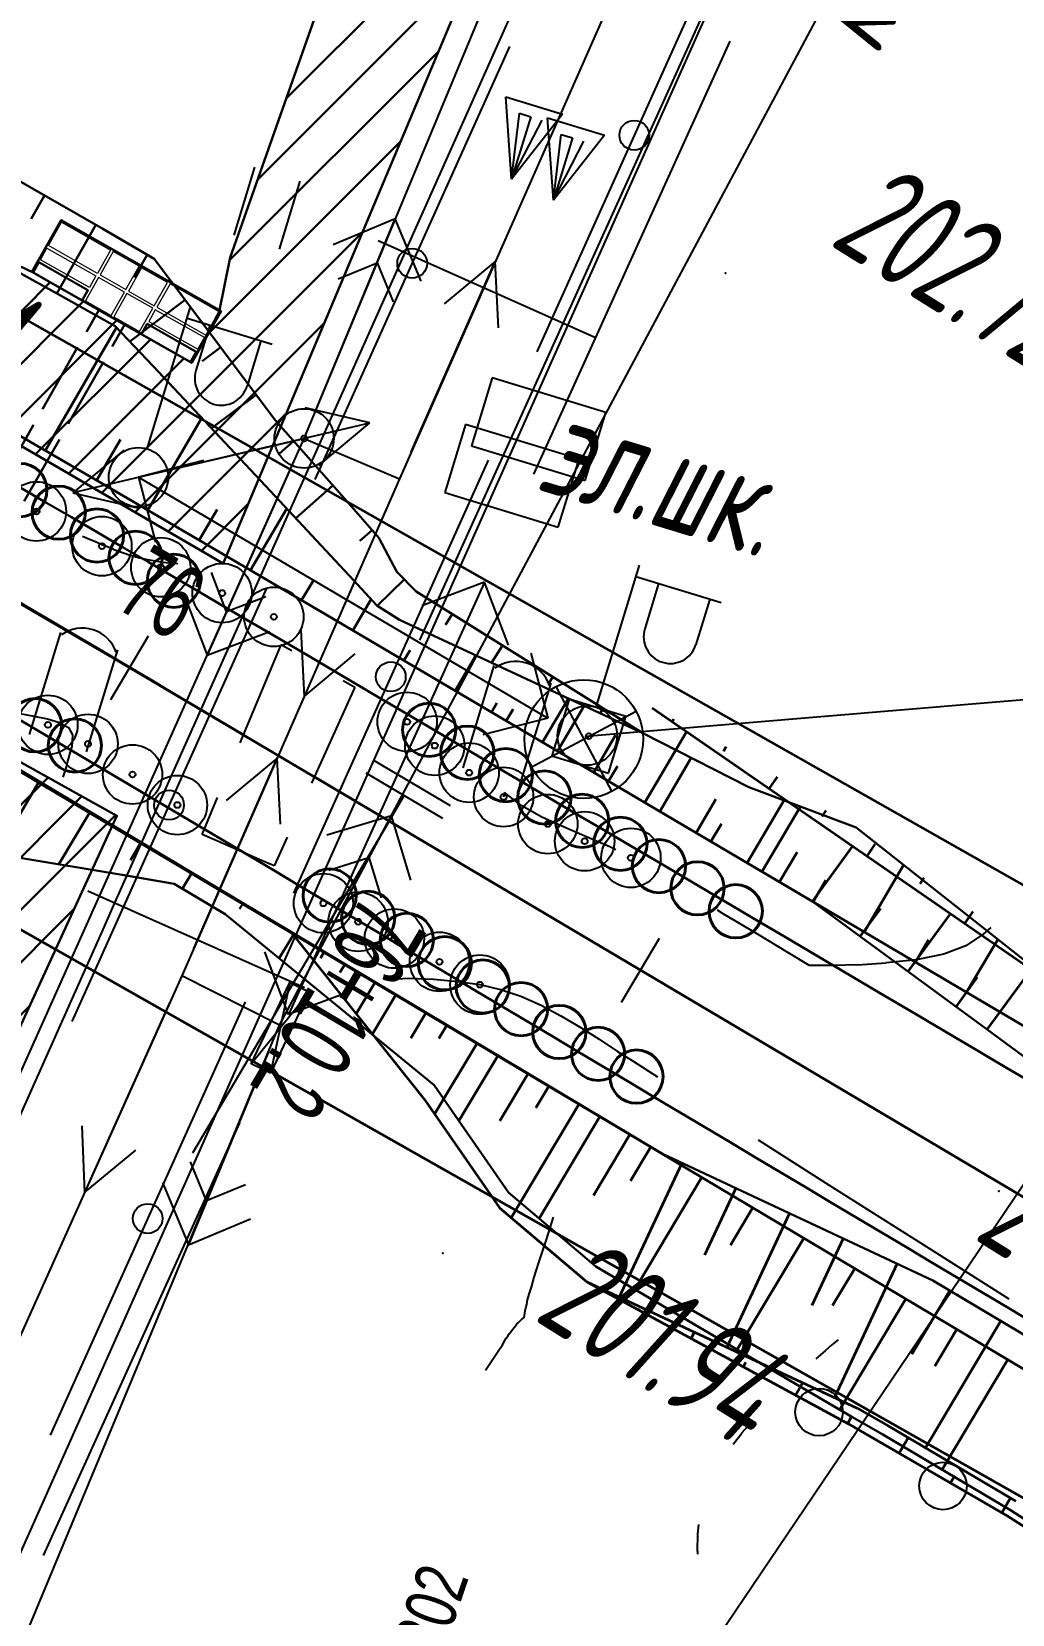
# Model space of a CAD drawing. Header units: millimetres. Extents: x -1799 to 6962, y -1020 to 4121.
# Drawn here: x 4453.5 to 4486.6, y 2920.2 to 2973.5 of the extents above; entities that cross this region are included whole.
import ezdxf

# ---------------------------------------------------------------- set-up
doc = ezdxf.new("R2010")
doc.units = ezdxf.units.MM
doc.linetypes.add('ACAD_ISO02W100', pattern=[15, 12, -3])
doc.linetypes.add('CONTI', pattern=[0])
for name, color, linetype, lineweight in [('10', 1, 'Continuous', 35), ('Георешетка', 80, 'Continuous', 30), ('КОПИЯ_ОСЬ_13_ОТКОСЫ', 7, 'Continuous', 30), ('КОПИЯ_ОСЬ_ГРАНИЦЫ_ПОЛОС', 7, 'Continuous', 30), ('Огражд-перила', 1, 'ограждение2', 40), ('ОСЬ_ВЕРХ_ПОКРЫТИЯ_ГРАНИЦЫ_ПОЛОС', 7, 'Continuous', 30), ('ОСЬ_ВЕРХ_ПОКРЫТИЯ_ОСЬ', 1, 'Continuous', 30), ('Ось_примыкания', 1, 'Continuous', 35), ('Трубы мет.', 7, 'ACAD_ISO02W100', 30)]:
    doc.layers.add(name, color=color, linetype=linetype, lineweight=lineweight)
for name, color, linetype in [('GOR_BDEFAULT', 212, 'CONTI'), ('NAD_MDEFAULT', 7, 'CONTI'), ('PI_OTDEFAULT', 172, 'CONTI'), ('PI_TTDEFAULT', 5, 'CONTI'), ('PLN_O', 7, 'CONTI'), ('SIT_LDEFAULT', 7, 'CONTI'), ('USLZNDEFAULT', 7, 'CONTI'), ('ZAPSKDEFAULT', 7, 'CONTI'), ('КОПИЯ_ОСЬ_ТАНГЕНСЫ', 1, 'Continuous'), ('ОСЬ_ВЕРХ_ПОКРЫТИЯ_ПИКЕТЫ', 1, 'Continuous'), ('ОСЬ_ВЕРХ_ПОКРЫТИЯ_РАЗБИВКА_КРИВ', 1, 'Continuous'), ('ОСЬ_ВЕРХ_ПОКРЫТИЯ_ТАНГЕНСЫ', 1, 'Continuous'), ('разметка', 7, 'Continuous')]:
    doc.layers.add(name, color=color, linetype=linetype)
doc.styles.add('eskd', font='spds.shx', dxfattribs={"width": 1.2, "oblique": 15})
doc.styles.add('SHRFT', font='TXT', dxfattribs={"width": 3.5})
doc.styles.get("Standard").update_dxf_attribs({"font": 'arial.ttf'})
doc.linetypes.add('ограждение2', pattern='A,0.25,-0.1,[132,ltypeshp.shx,S=0.1,R=0,X=-0.1,Y=0],-0.1,1', length=1.45)

# ---------------------------------------------------------------- blocks, each defined once
blk = doc.blocks.new('BL_2011')
at = {"color": 0}
for p, q in [((0, 0), (0, 2.4)), ((1.6, 0), (1.6, 2.4))]:
    blk.add_line(p, q, dxfattribs=at)
blk = doc.blocks.new('BL_26')
at = {"color": 0}
for radius in [1, 0.1]:
    blk.add_circle((0, 0), radius, dxfattribs=at)
blk = doc.blocks.new('BL_11')
at = {"color": 0}
for p, q in [((-1, 0), (-1, 3.6)), ((1, 0), (1, 3.6))]:
    blk.add_line(p, q, dxfattribs=at)
for centre in [(0, 3.2), (0, 1.6)]:
    blk.add_circle(centre, 0, dxfattribs=at)
blk.add_arc((0, 2.8), 1.2, 36, 143, dxfattribs=at)
blk = doc.blocks.new('BL_7')
at = {"color": 0}
for p, q in [((-1.4, 1.4), (1.4, -1.4)), ((-1.4, -1.4), (1.4, 1.4))]:
    blk.add_line(p, q, dxfattribs=at)
blk.add_circle((0, 0), 2, dxfattribs=at)
blk = doc.blocks.new('BL_27')
at = {"color": 0}
for p, q in [((1, 1), (-1, 1)), ((-1, 1), (-1, -1)), ((1, -1), (1, 1)), ((-1, -1), (1, -1))]:
    blk.add_line(p, q, dxfattribs=at)
blk.add_circle((0, 0), 0.1, dxfattribs=at)
blk = doc.blocks.new('BL_33')
at = {"color": 0}
for p, q in [((0, 1), (0, 6)), ((0, 5.6), (3, 5.6)), ((0.8, 5.6), (0.8, 4)), ((2.6, 5.6), (2.6, 4))]:
    blk.add_line(p, q, dxfattribs=at)
for radius in [1, 0]:
    blk.add_circle((0, 0), radius, dxfattribs=at)
blk.add_arc((1.7, 4), 0.9, 180, 0, dxfattribs=at)
blk = doc.blocks.new('BL_88')
at = {"color": 0}
for p, q in [((2, 1.2), (-2, 1.2)), ((-2, 1.2), (-2, -1.2)), ((2, -1.2), (2, 1.2)), ((-2, -1.2), (2, -1.2))]:
    blk.add_line(p, q, dxfattribs=at)
for centre in [(-0.7, 0), (0.7, 0)]:
    blk.add_circle(centre, 0, dxfattribs=at)
blk = doc.blocks.new('BL_4019')
at = {"color": 0}
for p, q in [((0, 0), (-1, 2.6)), ((-1, 2.6), (1, 2.6)), ((0, 0), (-0.4, 2.2)), ((-0.4, 2.2), (0, 2.2)), ((1, 2.6), (0, 0)), ((0, 2.2), (0, 0)), ((0, 0), (0.4, 2.2))]:
    blk.add_line(p, q, dxfattribs=at)
blk = doc.blocks.new('BL_2002')
at = {"color": 0}
blk.add_circle((0, 0), 0.8, dxfattribs=at)
blk = doc.blocks.new('A$C26264B13')
at = {"layer": 'Трубы мет.', "linetype": 'Continuous'}
for points in [[(0, 31), (-20, 31), (-20, -31), (0, -31)], [(0, 30.5), (-4, 30.5), (-4, 11.5), (0, 11.5)], [(0, -30.5), (-4, -30.5), (-4, -11.5), (0, -11.5)]]:
    blk.add_lwpolyline(points, close=True, dxfattribs=at)
at = {"layer": 'Трубы мет.', "linetype": 'Continuous', "lineweight": 0}
for points in [[(-10.5, 30.5), (-19.5, 30.5), (-19.5, 11.5), (-10.5, 11.5)], [(-5, 30.5), (-9.5, 30.5), (-9.5, 11.5), (-5, 11.5)], [(-10.5, 10.5), (-19.5, 10.5), (-19.5, 0.5), (-10.5, 0.5)], [(-0.5, 10.5), (-9.5, 10.5), (-9.5, 0.5), (-0.5, 0.5)], [(-10.5, -0.5), (-19.5, -0.5), (-19.5, -10.5), (-10.5, -10.5)], [(-0.5, -0.5), (-9.5, -0.5), (-9.5, -10.5), (-0.5, -10.5)], [(-10.5, -30.5), (-19.5, -30.5), (-19.5, -11.5), (-10.5, -11.5)], [(-5, -30.5), (-9.5, -30.5), (-9.5, -11.5), (-5, -11.5)]]:
    blk.add_lwpolyline(points, close=True, dxfattribs=at)
blk = doc.blocks.new('*U52')
at = {"layer": 'КОПИЯ_ОСЬ_13_ОТКОСЫ'}
for points in [[(1168.705, 754.434), (1172.33, 753.347), (1176.71, 751.252), (1181.049, 749.107), (1183.634, 747.799), (1187.37, 746.077), (1192.645, 743.121), (1197.866, 740.129), (1199.595, 739.126), (1200.766, 737.572), (1201.93, 736.018), (1203.667, 733.687), (1206.001, 731.049), (1207.164, 729.73), (1207.767, 728.583), (1208.418, 727.913), (1216.056, 723.143)], [(1166.651, 752.795), (1170.345, 751.447), (1171.218, 751.122), (1175.546, 748.999), (1179.834, 746.826), (1184.558, 744.36), (1189.532, 741.691), (1194.793, 738.801), (1196.537, 737.83), (1198.277, 736.856), (1199.559, 735.503), (1201.474, 733.472), (1203.341, 731.481), (1206.315, 728.293), (1207.097, 727.451), (1207.855, 726.963), (1216.056, 723.143)], [(1195.897, 741.258), (1195.446, 740.471)], [(1197.632, 740.263), (1196.31, 737.956)], [(1199.363, 739.261), (1198.918, 738.494)], [(1200.637, 737.743), (1198.769, 736.337)], [(1201.836, 736.143), (1201.213, 735.676)], [(1203.032, 734.54), (1201.525, 733.417)], [(1204.288, 732.985), (1203.819, 732.57)], [(1205.613, 731.488), (1204.365, 730.383)], [(1206.937, 729.988), (1206.52, 729.621)], [(1208.018, 728.325), (1207.111, 727.442)], [(1209.628, 727.158), (1209.404, 726.8)], [(1211.324, 726.099), (1210.961, 725.516)], [(1213.021, 725.039), (1212.899, 724.845)], [(1214.717, 723.98), (1214.614, 723.815)]]:
    blk.add_lwpolyline(points, dxfattribs=at)

msp = doc.modelspace()

# ---------------------------------------------------------------- hatches: boundary and pattern name
at = {"layer": 'Георешетка', "ltscale": 7}
h = msp.add_hatch(dxfattribs=at)
h.set_pattern_fill('ANSI31', color=256, scale=10, style=0)
h.set_pattern_definition([(45, (-243492.5362, -6436786.9103), (-0.88388347648, 0.88388347648), [])])
h.paths.add_polyline_path([(4468.287, 2975.323), (4464.153, 2977.036), (4460.218, 2965.892), (4459.846, 2964.062), (4458.925, 2962.342), (4453.581, 2965.386), (4443.778, 2970.047), (4441.563, 2966.153), (4453.188, 2959.539), (4459.986, 2955.589)])
h = msp.add_hatch(dxfattribs=at)
h.set_pattern_fill('ANSI31', color=256, scale=10, style=0)
h.set_pattern_definition([(45, (-243536.2727, -6436801.3012), (-0.88388347648, 0.88388347648), [])])
h.paths.add_polyline_path([(4456.406, 2947.088), (4436.997, 2957.902), (4434.568, 2953.389), (4446.405, 2946.891), (4449.129, 2945.535), (4449.767, 2943.745), (4443.536, 2927.863), (4446.732, 2926.023)])

# ---------------------------------------------------------------- linework, layer by layer
at = {"linetype": 'Continuous'}
msp.add_lwpolyline([(4472.202, 2949.769), (4536.476, 2955.15)], dxfattribs=at)
at = {"layer": '10'}
for p, q in [((4521.746, 2925.033), (4419.606, 2982.913)), ((4411.976, 2966.593), (4514.446, 2908.513))]:
    msp.add_line(p, q, dxfattribs=at)
for points in [[(4598.586, 2915.533), (4552.416, 2914.983), (4521.746, 2925.033), (4419.606, 2982.913), (4344.146, 3011.203), (4332.496, 3021.273), (4289.966, 3078.193), (4264.456, 3124.383), (4216.896, 3199.763), (4208.926, 3208.633), (4175.176, 3237.413), (4176.746, 3239.013), (4084.856, 3313.423)], [(4334.836, 2995.523), (4319.266, 3008.963), (4288.236, 3052.073), (4319.266, 3008.963), (4334.836, 2995.523), (4363.306, 2985.263), (4364.906, 2990.013), (4372.426, 2987.253), (4370.836, 2982.483), (4411.976, 2966.593), (4514.446, 2908.513), (4549.656, 2896.993), (4558.246, 2896.753), (4557.366, 2900.733), (4579.636, 2901.023)]]:
    msp.add_lwpolyline(points, dxfattribs=at)
at = {"layer": 'GOR_BDEFAULT', "color": 212, "elevation": 202, "flags": 128}
msp.add_lwpolyline([(4468.822, 2928.409), (4468.982, 2928.649), (4469.112, 2928.849), (4469.222, 2929.019), (4469.312, 2929.159), (4469.392, 2929.259), (4469.432, 2929.329), (4469.472, 2929.409), (4469.522, 2929.489), (4469.572, 2929.559), (4469.622, 2929.639), (4469.672, 2929.709), (4469.732, 2929.779), (4469.782, 2929.849), (4469.832, 2929.909), (4469.882, 2929.969), (4469.932, 2930.019), (4469.982, 2930.069), (4470.032, 2930.119), (4470.082, 2930.159), (4470.122, 2930.189), (4470.132, 2930.249), (4470.142, 2930.329), (4470.162, 2930.409), (4470.182, 2930.509), (4470.212, 2930.629), (4470.242, 2930.779), (4470.292, 2930.969), (4470.372, 2931.209), (4470.462, 2931.549), (4470.622, 2932.039), (4470.872, 2932.809), (4471.112, 2933.569)], dxfattribs=at)
at = {"layer": 'PI_TTDEFAULT', "color": 5}
for p in [(4476.902, 2965.359, 203.727), (4486.112, 2934.439, 202.884), (4467.382, 2932.349, 202.287)]:
    msp.add_point(p, dxfattribs=at)
at = {"layer": 'PLN_O'}
for p, q in [((4466.612, 2952.999), (4492.177, 3009.567)), ((4477.112, 2977.309), (4470.552, 2962.719)), ((4477.052, 2973.179), (4470.442, 2958.599)), ((4469.632, 2972.999), (4463.072, 2958.409)), ((4459.322, 2959.059), (4457.132, 2958.489)), ((4468.912, 2959.069), (4462.352, 2944.479)), ((4457.132, 2958.489), (4470.922, 2950.379)), ((4457.132, 2958.489), (4457.702, 2956.299)), ((4461.442, 2954.749), (4454.882, 2940.159)), ((4468.792, 2954.959), (4462.182, 2940.389)), ((4468.792, 2954.959), (4466.672, 2954.159)), ((4469.592, 2952.839), (4468.792, 2954.959)), ((4470.352, 2952.569), (4470.922, 2950.379)), ((4470.922, 2950.379), (4468.732, 2949.809)), ((4462.182, 2940.389), (4461.392, 2942.509)), ((4464.302, 2941.179), (4462.182, 2940.389)), ((4460.722, 2940.819), (4454.162, 2926.229)), ((4460.532, 2936.749), (4453.922, 2922.169))]:
    msp.add_line(p, q, dxfattribs=at)
for centre in [(4473.832, 2970.009), (4466.352, 2965.699), (4465.632, 2951.769), (4458.162, 2947.449), (4457.442, 2933.519)]:
    msp.add_circle(centre, 0.5, dxfattribs=at)
at = {"layer": 'SIT_LDEFAULT', "color": 7}
for p, q in [((4466.112, 2966.069), (4475.892, 2987.979)), ((4462.712, 2959.799), (4473.562, 2985.869)), ((4481.372, 2985.539), (4471.592, 2963.619)), ((4461.882, 2940.029), (4485.552, 2984.379)), ((4477.412, 2984.459), (4465.922, 2958.439)), ((4463.092, 2960.719), (4465.782, 2967.189)), ((4465.782, 2967.189), (4463.692, 2966.319)), ((4466.652, 2965.089), (4465.782, 2967.189)), ((4465.202, 2966.469), (4472.502, 2963.209)), ((4456.332, 2944.149), (4466.112, 2966.059)), ((4463.862, 2965.169), (4465.172, 2965.709)), ((4465.172, 2965.709), (4465.712, 2964.399)), ((4466.322, 2959.349), (4469.152, 2965.759)), ((4469.152, 2965.759), (4467.432, 2964.329)), ((4469.262, 2963.519), (4469.152, 2965.759)), ((4471.592, 2963.619), (4461.812, 2941.699)), ((4464.922, 2960.319), (4462.742, 2960.829)), ((4458.102, 2958.719), (4464.922, 2960.319)), ((4463.202, 2958.889), (4464.922, 2960.319)), ((4432.402, 2892.039), (4462.712, 2959.799)), ((4461.742, 2959.569), (4454.922, 2957.969)), ((4456.642, 2959.399), (4454.922, 2957.969)), ((4457.132, 2958.489), (4462.712, 2959.799)), ((4462.712, 2959.799), (4465.922, 2958.439)), ((4462.302, 2958.889), (4459.442, 2952.499)), ((4465.922, 2958.439), (4458.592, 2941.699)), ((4454.922, 2957.969), (4457.102, 2957.459)), ((4465.522, 2957.519), (4462.712, 2951.109)), ((4455.242, 2956.509), (4455.402, 2956.439)), ((4455.402, 2956.439), (4455.702, 2956.309)), ((4455.702, 2956.309), (4456.002, 2956.179)), ((4456.002, 2956.189), (4456.302, 2956.069)), ((4456.302, 2956.059), (4456.592, 2955.959)), ((4456.592, 2955.959), (4456.882, 2955.859)), ((4456.882, 2955.859), (4457.162, 2955.779)), ((4457.162, 2955.779), (4457.432, 2955.719)), ((4457.432, 2955.719), (4457.692, 2955.669)), ((4457.692, 2955.669), (4457.942, 2955.629)), ((4457.942, 2955.629), (4458.182, 2955.609)), ((4458.182, 2955.609), (4458.452, 2955.589)), ((4460.102, 2953.959), (4459.592, 2955.279)), ((4458.642, 2954.609), (4459.442, 2952.499)), ((4461.422, 2954.459), (4460.102, 2953.959)), ((4459.442, 2952.499), (4461.562, 2953.299)), ((4462.602, 2953.339), (4462.712, 2951.109)), ((4460.562, 2949.549), (4461.942, 2952.849)), ((4461.932, 2952.859), (4462.302, 2952.659)), ((4462.712, 2951.109), (4464.432, 2952.539)), ((4464.422, 2951.419), (4462.962, 2948.189)), ((4464.022, 2951.649), (4464.422, 2951.419)), ((4453.132, 2950.529), (4453.612, 2950.439)), ((4453.612, 2950.439), (4454.072, 2950.349)), ((4454.072, 2950.349), (4454.472, 2950.229)), ((4454.472, 2950.229), (4454.772, 2950.059)), ((4454.772, 2950.059), (4454.912, 2949.809)), ((4454.912, 2949.809), (4454.882, 2949.399)), ((4454.872, 2949.399), (4454.712, 2948.799)), ((4454.722, 2948.799), (4454.582, 2948.389)), ((4458.992, 2942.619), (4461.802, 2949.029)), ((4461.802, 2949.029), (4460.082, 2947.599)), ((4461.912, 2946.799), (4461.802, 2949.029)), ((4459.272, 2946.459), (4459.792, 2947.699)), ((4469.462, 2947.869), (4469.432, 2947.719)), ((4470.042, 2947.419), (4469.462, 2947.869)), ((4462.352, 2940.909), (4465.652, 2947.089)), ((4465.652, 2947.089), (4463.482, 2946.429)), ((4466.302, 2944.919), (4465.652, 2947.089)), ((4470.722, 2947.039), (4470.042, 2947.419)), ((4471.472, 2946.699), (4470.722, 2947.039)), ((4472.252, 2946.369), (4471.472, 2946.699)), ((4459.772, 2946.239), (4459.272, 2946.459)), ((4461.202, 2945.619), (4459.772, 2946.239)), ((4462.142, 2946.369), (4461.702, 2945.399)), ((4473.012, 2946.039), (4472.252, 2946.369)), ((4473.212, 2945.939), (4473.012, 2946.039)), ((4461.702, 2945.399), (4461.202, 2945.619)), ((4463.542, 2945.259), (4464.892, 2945.679)), ((4464.892, 2945.679), (4465.302, 2944.319)), ((4455.422, 2944.559), (4462.722, 2941.299)), ((4455.982, 2943.359), (4456.332, 2944.149)), ((4493.382, 2944.199), (4471.732, 2912.149)), ((4476.832, 2943.789), (4476.642, 2943.909)), ((4446.562, 2922.229), (4455.982, 2943.359)), ((4478.002, 2943.089), (4476.832, 2943.789)), ((4485.842, 2943.329), (4485.582, 2943.099)), ((4479.002, 2942.479), (4478.002, 2943.089)), ((4485.582, 2943.099), (4485.002, 2942.709)), ((4479.712, 2942.059), (4479.002, 2942.479)), ((4483.332, 2942.239), (4482.322, 2942.129)), ((4484.262, 2942.429), (4483.332, 2942.239)), ((4485.002, 2942.709), (4484.262, 2942.429)), ((4458.592, 2941.699), (4435.592, 2890.499)), ((4461.882, 2940.029), (4458.592, 2941.699)), ((4461.812, 2941.709), (4461.462, 2940.919)), ((4479.932, 2942.049), (4479.712, 2942.049)), ((4480.512, 2942.049), (4479.932, 2942.049)), ((4481.352, 2942.069), (4480.512, 2942.049)), ((4482.322, 2942.119), (4481.352, 2942.059)), ((4460.932, 2938.729), (4462.232, 2941.469)), ((4460.932, 2938.729), (4462.882, 2941.159)), ((4462.232, 2941.469), (4461.582, 2938.419)), ((4462.882, 2941.159), (4461.592, 2938.439)), ((4462.232, 2941.469), (4462.882, 2941.159)), ((4465.432, 2941.569), (4466.242, 2941.619)), ((4466.242, 2941.619), (4467.082, 2941.589)), ((4467.082, 2941.589), (4467.892, 2941.509)), ((4467.892, 2941.509), (4468.632, 2941.399)), ((4468.632, 2941.399), (4469.322, 2941.239)), ((4469.322, 2941.239), (4470.012, 2941.009)), ((4461.462, 2940.919), (4452.042, 2919.789)), ((4458.182, 2940.789), (4455.312, 2934.399)), ((4470.012, 2941.009), (4470.692, 2940.709)), ((4470.692, 2940.709), (4471.362, 2940.349)), ((4471.362, 2940.349), (4472.012, 2939.969)), ((4438.752, 2884.439), (4461.882, 2940.029)), ((4472.012, 2939.969), (4472.652, 2939.559)), ((4472.652, 2939.559), (4473.272, 2939.149)), ((4461.502, 2939.109), (4458.812, 2932.639)), ((4473.272, 2939.149), (4473.792, 2938.819)), ((4461.582, 2938.419), (4460.932, 2938.729)), ((4473.792, 2938.819), (4474.612, 2938.299)), ((4461.592, 2938.439), (4461.582, 2938.419)), ((4461.592, 2938.439), (4461.582, 2938.419)), ((4455.222, 2936.639), (4455.312, 2934.399)), ((4478.002, 2936.169), (4480.402, 2934.639)), ((4455.312, 2934.399), (4457.042, 2935.819)), ((4459.422, 2934.119), (4458.882, 2935.429)), ((4457.942, 2934.739), (4458.812, 2932.639)), ((4460.732, 2934.659), (4459.422, 2934.119)), ((4480.402, 2934.639), (4483.812, 2932.489)), ((4458.812, 2932.639), (4460.902, 2933.509)), ((4483.812, 2932.489), (4486.452, 2930.819)), ((4480.702, 2929.439), (4480.652, 2929.399)), ((4480.262, 2929.069), (4479.952, 2928.799)), ((4480.492, 2929.269), (4480.262, 2929.069)), ((4480.652, 2929.399), (4480.492, 2929.269)), ((4477.452, 2926.279), (4477.162, 2925.909)), ((4477.802, 2926.689), (4477.442, 2926.289)), ((4475.992, 2923.219), (4475.962, 2922.899)), ((4475.962, 2922.899), (4475.952, 2922.319)), ((4475.962, 2922.319), (4475.962, 2922.219))]:
    msp.add_line(p, q, dxfattribs=at)
at = {"layer": 'Георешетка', "ltscale": 7}
for points in [[(4441.594, 2966.135), (4453.188, 2959.539), (4459.986, 2955.589), (4468.287, 2975.323), (4464.153, 2977.036), (4460.218, 2965.892), (4459.846, 2964.062), (4458.925, 2962.342), (4453.581, 2965.386), (4443.778, 2970.047), (4441.563, 2966.153)], [(4436.997, 2957.902), (4434.568, 2953.389), (4446.405, 2946.891), (4449.129, 2945.535), (4449.767, 2943.745), (4443.536, 2927.863), (4446.732, 2926.023), (4456.406, 2947.088), (4436.997, 2957.902)]]:
    msp.add_lwpolyline(points, dxfattribs=at)
at = {"layer": 'КОПИЯ_ОСЬ_13_ОТКОСЫ'}
for points in [[(4392.746, 2987.945), (4398.275, 2985.747), (4403.323, 2983.68), (4407.719, 2981.827), (4412.282, 2979.839), (4416.824, 2977.786), (4417.729, 2977.367), (4418.561, 2977.075), (4421.948, 2975.865), (4422.811, 2975.552), (4424.725, 2974.848), (4427.303, 2973.881), (4431.55, 2971.734), (4435.762, 2969.534), (4440.406, 2967.037), (4445.303, 2964.331), (4450.49, 2961.398), (4452.211, 2960.411), (4453.929, 2959.421), (4456.239, 2958.083), (4459.311, 2956.291), (4463.634, 2953.753), (4498.766, 2933.04)], [(4393.565, 2979.219), (4398.749, 2977.168), (4403.811, 2975.101), (4408.306, 2973.2), (4412.77, 2971.243), (4413.659, 2970.843), (4414.546, 2970.442), (4416.769, 2969.134), (4419.986, 2967.177), (4423.004, 2965.28), (4427.123, 2963.173), (4431.22, 2961.01), (4435.751, 2958.546), (4440.545, 2955.869), (4445.642, 2952.957), (4451.312, 2949.652), (4454.352, 2947.859), (4458.642, 2945.315), (4493.683, 2924.439)], [(4424.718, 2979.518), (4428.412, 2978.171), (4429.285, 2977.846), (4433.612, 2975.723), (4437.901, 2973.55), (4442.624, 2971.084), (4447.599, 2968.415), (4452.86, 2965.525), (4454.604, 2964.554), (4456.344, 2963.58), (4457.626, 2962.227), (4459.54, 2960.196), (4461.408, 2958.204), (4464.381, 2955.017), (4465.164, 2954.175), (4465.922, 2953.686), (4474.123, 2949.867), (4477.698, 2948.055), (4481.307, 2946.691), (4487.007, 2942.186)], [(4453.991, 2959.385), (4456.392, 2963.529)], [(4457.45, 2957.376), (4459.265, 2960.488)], [(4455.722, 2958.382), (4456.522, 2959.763)], [(4424.741, 2958.566), (4428.766, 2956.404), (4433.225, 2953.938), (4434.59, 2953.17), (4439.674, 2950.366), (4444.752, 2947.501), (4446.444, 2946.535), (4448.335, 2946.298), (4450.229, 2946.056), (4453.073, 2945.685), (4456.581, 2945.096), (4458.337, 2944.799), (4460.053, 2943.778), (4467.096, 2938.013), (4469.601, 2934.394), (4472.54, 2931.901), (4478.748, 2928.254), (4481.166, 2926.842), (4482.211, 2926.251), (4486.508, 2923.694), (4491.388, 2920.555)], [(4459.178, 2956.369), (4459.783, 2957.406)], [(4460.903, 2955.357), (4462.124, 2957.437)], [(4462.628, 2954.344), (4463.035, 2955.037)], [(4464.352, 2953.33), (4464.972, 2954.382)], [(4466.075, 2952.314), (4466.281, 2952.665)], [(4467.797, 2951.299), (4468.498, 2952.487)], [(4471.243, 2949.267), (4472.141, 2950.79)], [(4469.52, 2950.283), (4469.754, 2950.679)], [(4472.966, 2948.251), (4473.265, 2948.759)], [(4474.689, 2947.235), (4475.753, 2949.041)], [(4453.762, 2948.207), (4453.141, 2947.154)], [(4455.483, 2947.189), (4454.454, 2945.453)], [(4478.134, 2945.204), (4479.43, 2947.4)], [(4476.412, 2946.22), (4476.767, 2946.821)], [(4457.204, 2946.168), (4456.86, 2945.59)], [(4481.58, 2943.172), (4482.908, 2945.425)], [(4458.923, 2945.148), (4458.617, 2944.632)], [(4479.857, 2944.188), (4480.289, 2944.92)], [(4460.642, 2944.124), (4460.539, 2943.952)], [(4462.36, 2943.1), (4461.875, 2942.287)], [(4483.303, 2942.156), (4483.746, 2942.907)], [(4485.026, 2941.141), (4486.076, 2942.922)], [(4464.078, 2942.077), (4463.916, 2941.806)], [(4465.796, 2941.053), (4465.005, 2939.725)], [(4467.515, 2940.03), (4467.251, 2939.587)], [(4469.233, 2939.006), (4467.927, 2936.813)], [(4470.951, 2937.982), (4470.516, 2937.251)], [(4472.669, 2936.959), (4470.624, 2933.526)], [(4474.387, 2935.935), (4473.706, 2934.791)], [(4476.105, 2934.911), (4473.852, 2931.13)], [(4477.824, 2933.888), (4477.073, 2932.627)], [(4479.542, 2932.864), (4477.302, 2929.104)], [(4481.26, 2931.841), (4480.513, 2930.587)], [(4482.978, 2930.817), (4480.754, 2927.083)], [(4484.696, 2929.793), (4483.955, 2928.549)], [(4486.414, 2928.77), (4484.206, 2925.063)]]:
    msp.add_lwpolyline(points, dxfattribs=at)
at = {"layer": 'КОПИЯ_ОСЬ_ГРАНИЦЫ_ПОЛОС'}
for points in [[(4446.804, 2963.482), (4450.49, 2961.398), (4452.211, 2960.411), (4453.929, 2959.421), (4456.239, 2958.083), (4459.311, 2956.291), (4463.634, 2953.753), (4479.832, 2944.203), (4485.721, 2939.886)], [(4447.934, 2951.738), (4474.789, 2935.695), (4483.89, 2931.437), (4494.192, 2925.3)], [(4485.721, 2939.886), (4487.936, 2938.262)]]:
    msp.add_lwpolyline(points, dxfattribs=at)
at = {"layer": 'КОПИЯ_ОСЬ_ТАНГЕНСЫ'}
msp.add_line((4420.882, 2973.399), (4535.832, 2905.259), dxfattribs=at)
at = {"layer": 'Огражд-перила', "linetype": 'Continuous'}
for centre in [(4453.15, 2958.058), (4454.445, 2957.298), (4455.734, 2956.527), (4457.035, 2955.776), (4458.322, 2955.003), (4453.647, 2950.135), (4466.923, 2949.981), (4454.989, 2949.453), (4468.21, 2949.211), (4469.507, 2948.457), (4470.805, 2947.705), (4472.08, 2946.916), (4473.366, 2946.143), (4474.664, 2945.391), (4475.964, 2944.643), (4463.572, 2944.402), (4464.869, 2943.647), (4477.251, 2943.871), (4466.173, 2942.905), (4467.45, 2942.118), (4468.729, 2941.334), (4470.022, 2940.574), (4471.308, 2939.803), (4472.615, 2939.066), (4473.907, 2938.302)]:
    msp.add_circle(centre, 0.897, dxfattribs=at)
at = {"layer": 'ОСЬ_ВЕРХ_ПОКРЫТИЯ_ГРАНИЦЫ_ПОЛОС'}
for points in [[(4453.149, 2958.14), (4454.012, 2957.641), (4454.874, 2957.141), (4455.736, 2956.64), (4456.597, 2956.139), (4457.457, 2955.637), (4458.317, 2955.135), (4459.176, 2954.632), (4460.034, 2954.129), (4460.892, 2953.625), (4461.75, 2953.121), (4462.608, 2952.617), (4463.464, 2952.113), (4464.321, 2951.608), (4465.177, 2951.104), (4466.033, 2950.599), (4466.889, 2950.094), (4467.745, 2949.59), (4468.6, 2949.085), (4469.456, 2948.581), (4470.311, 2948.076), (4471.167, 2947.572), (4472.022, 2947.067), (4472.878, 2946.563), (4473.734, 2946.058), (4474.589, 2945.554), (4475.445, 2945.049), (4476.3, 2944.544), (4477.156, 2944.04), (4478.011, 2943.535), (4478.867, 2943.031), (4479.722, 2942.526), (4480.578, 2942.022), (4481.433, 2941.517), (4482.289, 2941.013), (4483.145, 2940.508), (4484, 2940.004), (4484.856, 2939.499), (4485.314, 2939.229)], [(4463.008, 2944.462), (4463.409, 2944.223), (4464.262, 2943.714), (4465.115, 2943.206), (4465.968, 2942.698), (4466.822, 2942.189), (4467.675, 2941.681), (4468.528, 2941.172), (4469.381, 2940.664), (4470.235, 2940.156), (4471.088, 2939.647), (4471.941, 2939.139), (4472.794, 2938.63), (4473.648, 2938.122), (4474.501, 2937.613), (4475.354, 2937.105), (4476.207, 2936.597), (4477.061, 2936.088), (4477.914, 2935.58), (4478.767, 2935.071), (4479.62, 2934.563), (4480.474, 2934.055), (4481.327, 2933.546), (4482.18, 2933.038), (4483.033, 2932.529), (4483.887, 2932.021), (4484.74, 2931.513), (4485.593, 2931.004), (4486.446, 2930.496), (4487.3, 2929.987)], [(4485.314, 2939.229), (4485.711, 2938.995), (4486.567, 2938.49), (4487.422, 2937.986)]]:
    msp.add_lwpolyline(points, dxfattribs=at)
at = {"layer": 'ОСЬ_ВЕРХ_ПОКРЫТИЯ_ГРАНИЦЫ_ПОЛОС', "linetype": 'Continuous'}
msp.add_lwpolyline([(4487.3, 2929.987), (4486.446, 2930.496), (4485.593, 2931.004), (4484.74, 2931.513), (4483.887, 2932.021), (4483.033, 2932.529), (4482.18, 2933.038), (4481.327, 2933.546), (4480.474, 2934.055), (4479.62, 2934.563), (4478.767, 2935.071), (4477.914, 2935.58), (4477.061, 2936.088), (4476.207, 2936.597), (4475.354, 2937.105), (4474.501, 2937.613), (4473.648, 2938.122), (4472.794, 2938.63), (4471.941, 2939.139), (4471.088, 2939.647), (4470.235, 2940.156), (4469.381, 2940.664), (4468.528, 2941.172), (4467.675, 2941.681), (4466.822, 2942.189), (4465.968, 2942.698), (4465.115, 2943.206), (4464.262, 2943.714), (4463.409, 2944.223), (4462.556, 2944.731), (4461.703, 2945.239), (4460.85, 2945.747), (4459.997, 2946.254), (4459.144, 2946.762), (4458.292, 2947.268), (4457.439, 2947.775), (4456.586, 2948.28), (4455.733, 2948.785), (4454.88, 2949.29), (4454.027, 2949.794), (4453.174, 2950.297)], dxfattribs=at)
at = {"layer": 'ОСЬ_ВЕРХ_ПОКРЫТИЯ_ОСЬ'}
msp.add_lwpolyline([(4451.213, 2955.36), (4453.754, 2953.88), (4456.292, 2952.393), (4459.671, 2950.402), (4465.576, 2946.905), (4465.576, 2946.905), (4493.068, 2930.609)], dxfattribs=at)
at = {"layer": 'ОСЬ_ВЕРХ_ПОКРЫТИЯ_ПИКЕТЫ'}
for p, q in [((4456.198, 2950.998), (4457.465, 2953.153)), ((4456.198, 2950.998), (4457.465, 2953.153)), ((4473.405, 2940.812), (4474.68, 2942.962))]:
    msp.add_line(p, q, dxfattribs=at)
at = {"layer": 'ОСЬ_ВЕРХ_ПОКРЫТИЯ_РАЗБИВКА_КРИВ'}
for p, q in [((4465.051, 2948.961), (4467.631, 2947.431)), ((4464.796, 2948.53), (4467.376, 2947.001)), ((4465.576, 2946.905), (4466.086, 2947.766)), ((4465.576, 2946.905), (4458.947, 2935.722))]:
    msp.add_line(p, q, dxfattribs=at)
at = {"layer": 'ОСЬ_ВЕРХ_ПОКРЫТИЯ_ТАНГЕНСЫ'}
msp.add_line((4420.882, 2973.399), (4535.832, 2905.259), dxfattribs=at)
at = {"layer": 'Ось_примыкания', "color": 0}
for p, q in [((4469.021, 2950.577), (4469.207, 2950.892)), ((4470.744, 2949.561), (4471.627, 2951.059)), ((4475.152, 2950.336), (4475.106, 2950.249)), ((4472.467, 2948.545), (4473.206, 2949.798)), ((4474.19, 2947.53), (4475.594, 2949.912)), ((4476.923, 2949.407), (4476.843, 2949.256)), ((4478.644, 2948.396), (4478.37, 2947.997)), ((4475.913, 2946.514), (4476.579, 2947.644)), ((4477.636, 2945.498), (4478.895, 2947.635)), ((4480.292, 2947.262), (4480.154, 2947.062)), ((4479.832, 2944.203), (4481.188, 2946.053)), ((4481.94, 2946.129), (4481.662, 2945.725)), ((4478.723, 2944.857), (4479.316, 2945.864)), ((4483.588, 2944.996), (4483.448, 2944.793)), ((4481.445, 2943.02), (4482.14, 2943.968)), ((4485.236, 2943.863), (4484.955, 2943.454)), ((4483.058, 2941.838), (4484.482, 2943.78)), ((4463.387, 2942.507), (4463.259, 2942.294)), ((4485.721, 2939.886), (4487.212, 2941.92)), ((4465.104, 2941.481), (4464.464, 2940.411)), ((4484.672, 2940.656), (4485.4, 2941.65)), ((4466.821, 2940.456), (4466.309, 2939.599)), ((4468.538, 2939.43), (4467.109, 2937.037)), ((4470.255, 2938.404), (4469.307, 2936.817)), ((4471.972, 2937.379), (4469.684, 2933.548)), ((4473.689, 2936.353), (4472.459, 2934.295)), ((4475.44, 2935.391), (4473.326, 2930.874)), ((4477.251, 2934.544), (4476.195, 2932.285)), ((4479.063, 2933.696), (4476.95, 2929.18)), ((4480.874, 2932.848), (4479.818, 2930.591)), ((4482.686, 2932.001), (4480.575, 2927.489)), ((4472.234, 2931.385), (4472.234, 2931.385)), ((4484.466, 2931.094), (4483.189, 2928.95)), ((4473.992, 2930.432), (4474.021, 2930.484)), ((4486.184, 2930.071), (4483.639, 2925.797)), ((4475.751, 2929.479), (4475.864, 2929.688)), ((4477.509, 2928.526), (4477.594, 2928.682)), ((4479.267, 2927.573), (4479.495, 2927.992)), ((4481.026, 2926.62), (4481.169, 2926.883)), ((4482.756, 2925.617), (4483.059, 2926.138)), ((4484.486, 2924.613), (4484.634, 2924.869)), ((4486.216, 2923.61), (4486.507, 2924.111))]:
    msp.add_line(p, q, dxfattribs=at)
at = {"layer": 'Ось_примыкания', "color": 0, "ltscale": 7}
msp.add_line((4487.067, 2941.997), (4474.435, 2950.712), dxfattribs=at)
at = {"layer": 'Ось_примыкания', "color": 0}
for points in [[(4462.249, 2943.187), (4466.79, 2937.497), (4469.295, 2933.878), (4472.234, 2931.385), (4478.788, 2928.321), (4481.339, 2927.134), (4482.381, 2926.537), (4486.691, 2924.002)], [(4472.234, 2931.385), (4472.234, 2931.385), (4472.234, 2931.385), (4472.234, 2931.385), (4481.032, 2926.616), (4486.396, 2923.506), (4491.295, 2920.398)]]:
    msp.add_lwpolyline(points, dxfattribs=at)
at = {"layer": 'разметка', "lineweight": 30, "ltscale": 7}
for points in [[(4305.468, 3041.576, 0.016587), (4313.863, 3028.483, 0.058059), (4326.517, 3013.778, 0.020124), (4330.246, 3010.713, 0.042958), (4330.246, 3010.713, 0.054981), (4345.349, 3001.942, 0.018087), (4361.595, 2995.447), (4370.339, 2992.195), (4384.746, 2986.808, -0.018348), (4417.442, 2973.301, -0.01381), (4433.242, 2965.404, -0.01151), (4458.029, 2951.379), (4460.672, 2949.812)], [(4463.056, 2948.399), (4493.801, 2930.174, 0.003993), (4504.799, 2923.735, 0.027349), (4524.904, 2913.564, 0.067677), (4552.627, 2905.66, 0.015621), (4552.627, 2905.66, 0.028676), (4580.061, 2903.503, 0.004766), (4585.354, 2903.294, 0.026772), (4603.022, 2903.33), (4603.022, 2903.33, 0.158784), (4649.127, 2921.65, 0.047128), (4664.842, 2937.708, 0.010779), (4686.691, 2966.253), (4686.691, 2966.253)]]:
    msp.add_lwpolyline(points, format="xyb", dxfattribs=at)
at = {"layer": 'Трубы мет.', "linetype": 'Continuous'}
msp.add_lwpolyline([(4456.23, 2963.875), (4458.925, 2962.342), (4459.914, 2964.08), (4454.525, 2967.146), (4453.536, 2965.408)], close=True, dxfattribs=at)
at = {"layer": 'Трубы мет.', "ltscale": 0.2}
for points in [[(4446, 2946.904), (4450.928, 2955.567), (4455.796, 2964.122)], [(4446.869, 2946.409), (4451.798, 2955.072), (4456.665, 2963.628)]]:
    msp.add_lwpolyline(points, dxfattribs=at)

# ---------------------------------------------------------------- block references
at = {"layer": 'USLZNDEFAULT', "color": 7, "rotation": 342.9999999999999}
for name, p in [('BL_4019', (4469.702, 2968.529)), ('BL_4019', (4471.112, 2967.819)), ('BL_33', (4457.132, 2958.489)), ('BL_88', (4470.612, 2960.109)), ('BL_26', (4462.712, 2959.799)), ('BL_88', (4469.712, 2958.539)), ('BL_26', (4453.692, 2957.339)), ('BL_26', (4455.902, 2956.169)), ('BL_26', (4457.882, 2955.459)), ('BL_26', (4459.952, 2954.589)), ('BL_33', (4472.252, 2949.789)), ('BL_26', (4461.692, 2953.789)), ('BL_11', (4454.422, 2949.529)), ('BL_11', (4469.022, 2948.409)), ('BL_7', (4472.132, 2949.669)), ('BL_26', (4454.082, 2950.149)), ('BL_26', (4466.182, 2950.249)), ('BL_26', (4455.432, 2949.509)), ('BL_27', (4472.302, 2949.769)), ('BL_26', (4467.112, 2949.449)), ('BL_26', (4456.932, 2948.479)), ('BL_26', (4468.272, 2948.539)), ('BL_26', (4458.442, 2947.449)), ('BL_26', (4469.432, 2947.719)), ('BL_26', (4470.922, 2946.809)), ('BL_26', (4472.162, 2946.229)), ('BL_26', (4473.722, 2945.669)), ('BL_26', (4463.362, 2944.139)), ('BL_26', (4464.532, 2943.519)), ('BL_26', (4465.752, 2942.949)), ('BL_26', (4467.272, 2942.169)), ('BL_26', (4468.632, 2941.399))]:
    msp.add_blockref(name, p, dxfattribs=at)
at = {"layer": 'ZAPSKDEFAULT', "color": 7, "rotation": 342.9999999999999}
for name, p in [('BL_2011', (4460.352, 2966.639)), ('BL_2002', (4480.058, 2927.001)), ('BL_2002', (4484.232, 2924.513))]:
    msp.add_blockref(name, p, dxfattribs=at)
at = {"layer": 'КОПИЯ_ОСЬ_13_ОТКОСЫ'}
msp.add_blockref('*U52', (3258.067, 2226.724), dxfattribs=at)
at = {"layer": 'Трубы мет.', "lineweight": 30, "ltscale": 7, "xscale": 0.1, "yscale": 0.1, "zscale": 0.1, "rotation": 240.3631853410743}
msp.add_blockref('A$C26264B13', (4456.23, 2963.875), dxfattribs=at)

# ---------------------------------------------------------------- texts
at = {"layer": 'GOR_BDEFAULT', "color": 212, "style": 'SHRFT', "width": 0.75}
msp.add_text('202', height=1.7223, rotation=71.2145, dxfattribs=at).set_placement((4467.343, 2918.717, 202))
at = {"layer": 'NAD_MDEFAULT', "color": 7, "style": 'eskd', "oblique": 10, "width": 0.8}
for s, rotation, p in [('каб.', 61, (4481.982, 2972.609)), ('каб.в зем.', 329.6565, (4441.191, 2968.935, -205.406)), ('эл.шк.', 343, (4470.521, 2958.093))]:
    msp.add_text(s, height=3.5, rotation=rotation, dxfattribs=at).set_placement(p)
at = {"layer": 'PI_OTDEFAULT', "color": 172, "style": 'eskd', "oblique": 10, "width": 0.8}
for s, p in [('202.72', (4480.342, 2966.359)), ('202.88', (4485.202, 2932.879)), ('201.94', (4470.386, 2930.147, -201.5))]:
    msp.add_text(s, height=3.5, rotation=328, dxfattribs=at).set_placement(p)
at = {"layer": 'ОСЬ_ВЕРХ_ПОКРЫТИЯ_ПИКЕТЫ', "width": 0.6}
msp.add_text('76', height=2.5, rotation=329.5385, dxfattribs=at).set_placement((4456.299, 2954.129))
at = {"layer": 'ОСЬ_ВЕРХ_ПОКРЫТИЯ_РАЗБИВКА_КРИВ', "width": 0.6}
msp.add_text('76+10.2', height=2.5, rotation=239.3414, dxfattribs=at).set_placement((4464.731, 2944.5))

doc.saveas('drawing.dxf')
